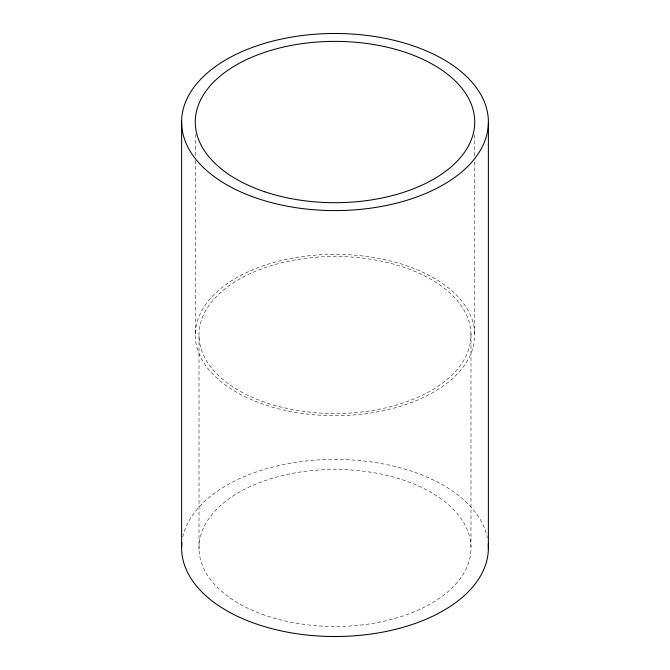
<?xml version="1.0" encoding="UTF-8"?>
<svg xmlns="http://www.w3.org/2000/svg" width="670" height="670" viewBox="0 0 670 670"><rect width="100%" height="100%" fill="white"/><g stroke="black" fill="none" stroke-linecap="round" stroke-linejoin="round"><path stroke-width="0.5" stroke-dasharray="3.35 2.51" d="M474.72 134.762L474.72 156.68M474.72 161.905L474.72 335.193A139.728 80.668 0 0 1 264.851 404.764A139.728 80.668 0 0 1 265.429 265.044A139.728 80.668 0 0 1 474.72 335.193M470.985 333.878L470.985 546.837M199.015 336.122L199.015 549.082M195.28 134.377L195.28 156.303M195.28 160.473L195.28 334.807M182.801 536.98A153.388 88.557 0 0 1 335.662 459.402A153.388 88.557 0 0 1 487.358 537.742M262.02 614.214A136.002 78.516 0 0 0 470.876 551.318A136.002 78.516 0 0 0 272.104 478.338A136.002 78.516 0 0 0 262.02 614.214M262.02 401.255A136.002 78.516 0 0 0 470.876 338.367A136.002 78.516 0 0 0 272.104 265.379A136.002 78.516 0 0 0 262.02 401.255"/><path stroke-width="1" d="M488.38 122.928A153.388 88.557 0 0 1 256.978 198.286A153.388 88.557 0 0 1 259.642 44.907A153.388 88.557 0 0 1 488.38 122.928L488.38 548.847M181.62 121.153L181.62 547.072M488.212 543.789A153.388 88.557 0 0 1 334.338 636.517A153.388 88.557 0 0 1 181.855 543.027M264.851 191.804A139.728 80.668 0 0 0 474.72 122.233A139.728 80.668 0 0 0 265.429 52.084A139.728 80.668 0 0 0 264.851 191.804"/></g></svg>
